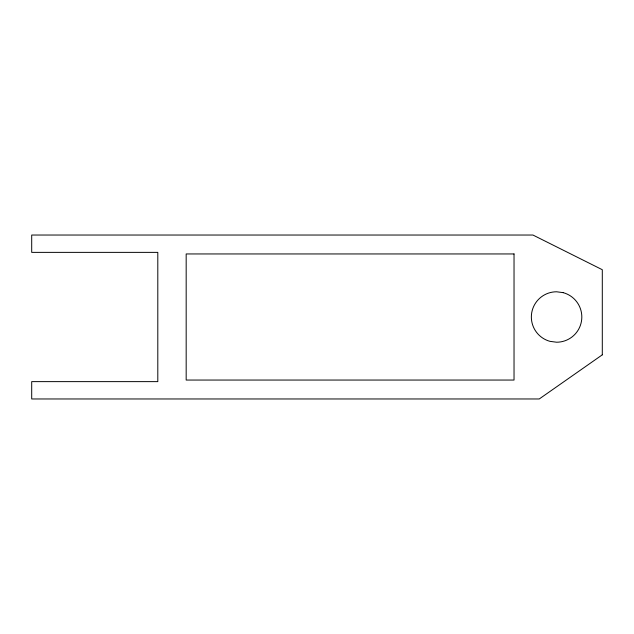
<?xml version="1.0" encoding="UTF-8"?>
<svg xmlns="http://www.w3.org/2000/svg" width="634" height="634" viewBox="0 0 634 634"><rect width="100%" height="100%" fill="white"/><g stroke="black" fill="none" stroke-linecap="round" stroke-linejoin="round"><path stroke-width="0.95" d="M602.3 354.826L539.249 398.968L31.7 398.968L31.7 381.628L157.803 381.628L157.803 252.372L31.7 252.372L31.7 235.032L532.948 235.032L602.3 269.712L602.3 354.826M514.031 253.949L186.174 253.949L186.174 380.051L514.031 380.051L514.031 253.949M563.119 292.639L556.589 291.783A25.217 25.217 0 0 0 550.058 341.361L556.589 342.217A25.217 25.217 0 0 0 563.119 292.639"/></g></svg>
